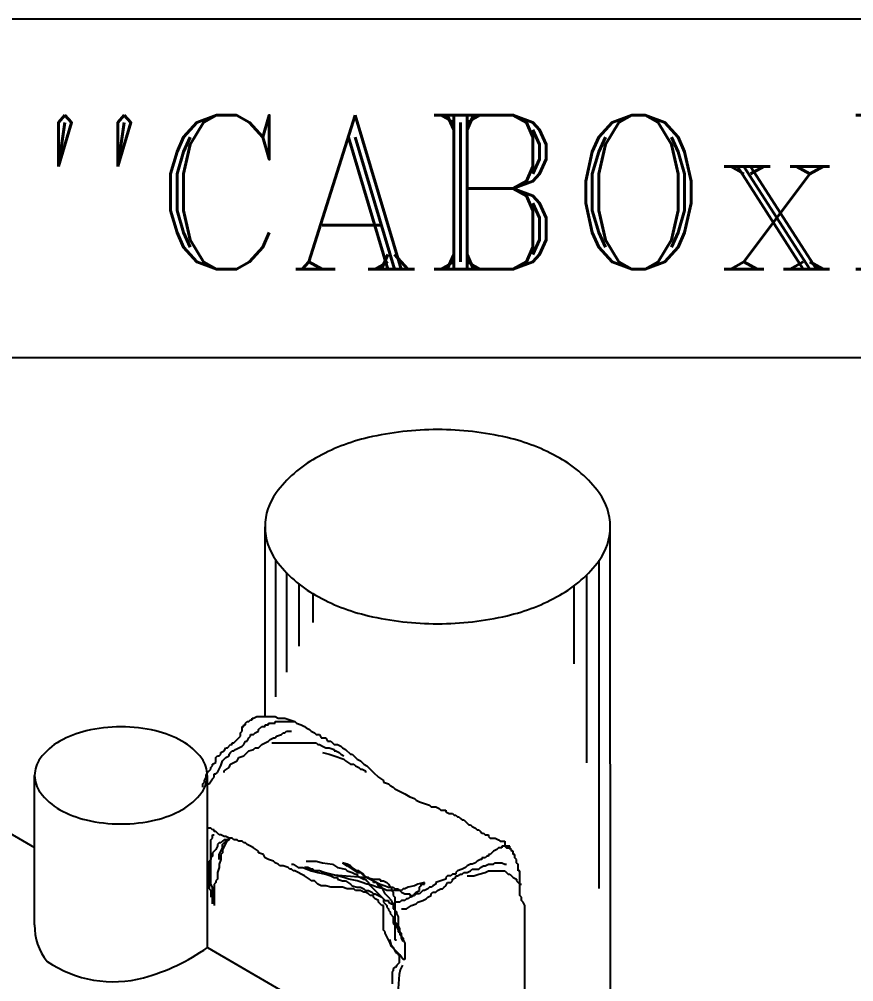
# Model space of a CAD drawing. Extents: x -800 to 12181, y -6101 to 2255.
# Drawn here: x 11442.4 to 11507.5, y 1045.5 to 1120.6 of the extents above; entities that cross this region are included whole.
import ezdxf

# ---------------------------------------------------------------- set-up
doc = ezdxf.new("R2010")
doc.units = 0
doc.header["$MEASUREMENT"] = 0
for name, color, linetype in [('15', 1, 'CONTINUOUS'), ('25', 2, 'CONTINUOUS'), ('30', 3, 'CONTINUOUS')]:
    doc.layers.add(name, color=color, linetype=linetype)
doc.styles.add('ROMANTICBOLD', font='ROMANT.SHX', dxfattribs={"height": 10})

msp = doc.modelspace()

# ---------------------------------------------------------------- linework, layer by layer
at = {"layer": '15'}
for p, q in [((11461.615, 1066.21, -8.914), (11461.615, 1081.013, -8.914)), ((11488.559, 1029.23, -8.914), (11488.538, 1081.318, -8.914)), ((11460.341, 1065.826, -8.914), (11460.469, 1065.954, -8.914)), ((11460.469, 1065.954, -8.914), (11460.597, 1065.954, -8.914)), ((11460.597, 1066.082, -8.914), (11460.725, 1066.082, -8.914)), ((11460.597, 1065.954, -8.914), (11460.597, 1066.082, -8.914)), ((11460.725, 1066.082, -8.914), (11460.982, 1066.21, -8.914)), ((11460.982, 1066.21, -8.914), (11462.391, 1066.21, -8.914)), ((11462.391, 1066.21, -8.914), (11462.648, 1066.082, -8.914)), ((11462.648, 1066.082, -8.914), (11463.16, 1066.082, -8.914)), ((11463.16, 1066.082, -8.914), (11463.545, 1065.954, -8.914)), ((11463.545, 1065.954, -8.914), (11463.929, 1065.826, -8.914)), ((11459.828, 1065.442, -8.914), (11459.956, 1065.442, -8.914)), ((11459.828, 1065.057, -8.914), (11459.828, 1065.442, -8.914)), ((11459.956, 1065.57, -8.914), (11460.084, 1065.57, -8.914)), ((11459.956, 1065.442, -8.914), (11459.956, 1065.57, -8.914)), ((11460.084, 1065.698, -8.914), (11460.213, 1065.826, -8.914)), ((11460.084, 1065.57, -8.914), (11460.084, 1065.698, -8.914)), ((11460.213, 1065.826, -8.914), (11460.341, 1065.826, -8.914)), ((11461.11, 1065.185, -8.914), (11461.366, 1065.442, -8.914)), ((11461.11, 1065.057, -8.914), (11461.11, 1065.185, -8.914)), ((11461.366, 1065.442, -8.914), (11461.622, 1065.442, -8.914)), ((11461.622, 1065.57, -8.914), (11461.879, 1065.57, -8.914)), ((11461.622, 1065.442, -8.914), (11461.622, 1065.57, -8.914)), ((11461.879, 1065.698, -8.914), (11462.391, 1065.698, -8.914)), ((11461.879, 1065.57, -8.914), (11461.879, 1065.698, -8.914)), ((11462.391, 1065.826, -8.914), (11463.929, 1065.826, -8.914)), ((11462.391, 1065.698, -8.914), (11462.391, 1065.826, -8.914)), ((11463.929, 1065.826, -8.914), (11464.057, 1065.698, -8.914)), ((11464.057, 1065.698, -8.914), (11464.442, 1065.57, -8.914)), ((11464.442, 1065.57, -8.914), (11464.698, 1065.442, -8.914)), ((11464.698, 1065.442, -8.914), (11464.826, 1065.313, -8.914)), ((11464.826, 1065.313, -8.914), (11465.083, 1065.185, -8.914)), ((11465.083, 1065.185, -8.914), (11465.211, 1065.057, -8.914)), ((11459.187, 1064.161, -8.914), (11459.444, 1064.417, -8.914)), ((11459.444, 1064.417, -8.914), (11459.572, 1064.545, -8.914)), ((11459.572, 1064.545, -8.914), (11459.7, 1064.673, -8.914)), ((11459.7, 1064.929, -8.914), (11459.828, 1065.057, -8.914)), ((11459.7, 1064.673, -8.914), (11459.7, 1064.929, -8.914)), ((11460.213, 1064.289, -8.914), (11460.341, 1064.545, -8.914)), ((11460.341, 1064.545, -8.914), (11460.469, 1064.673, -8.914)), ((11460.469, 1064.801, -8.914), (11460.725, 1064.801, -8.914)), ((11460.469, 1064.673, -8.914), (11460.469, 1064.801, -8.914)), ((11460.725, 1064.801, -8.914), (11460.853, 1064.929, -8.914)), ((11460.853, 1064.929, -8.914), (11461.11, 1065.057, -8.914)), ((11461.879, 1064.289, -8.914), (11462.007, 1064.417, -8.914)), ((11462.007, 1064.417, -8.914), (11462.263, 1064.545, -8.914)), ((11462.263, 1064.545, -8.914), (11462.391, 1064.545, -8.914)), ((11462.391, 1064.545, -8.914), (11462.52, 1064.673, -8.914)), ((11462.52, 1064.673, -8.914), (11462.904, 1064.801, -8.914)), ((11462.904, 1064.801, -8.914), (11463.032, 1064.929, -8.914)), ((11463.032, 1064.929, -8.914), (11463.16, 1064.929, -8.914)), ((11463.16, 1064.929, -8.914), (11463.288, 1065.057, -8.914)), ((11463.288, 1065.057, -8.914), (11463.673, 1065.057, -8.914)), ((11465.211, 1065.057, -8.914), (11465.467, 1064.929, -8.914)), ((11465.467, 1064.929, -8.914), (11465.595, 1064.801, -8.914)), ((11465.595, 1064.801, -8.914), (11465.852, 1064.801, -8.914)), ((11465.852, 1064.801, -8.914), (11465.98, 1064.545, -8.914)), ((11465.98, 1064.545, -8.914), (11466.364, 1064.545, -8.914)), ((11466.364, 1064.545, -8.914), (11466.492, 1064.289, -8.914)), ((11458.418, 1063.52, -8.914), (11458.547, 1063.776, -8.914)), ((11458.547, 1063.776, -8.914), (11458.675, 1063.776, -8.914)), ((11458.675, 1063.776, -8.914), (11458.931, 1064.033, -8.914)), ((11458.931, 1064.033, -8.914), (11459.059, 1064.033, -8.914)), ((11459.059, 1064.161, -8.914), (11459.187, 1064.161, -8.914)), ((11459.059, 1064.033, -8.914), (11459.059, 1064.161, -8.914)), ((11459.187, 1063.52, -8.914), (11459.316, 1063.648, -8.914)), ((11459.316, 1063.648, -8.914), (11459.572, 1063.776, -8.914)), ((11459.572, 1063.776, -8.914), (11459.828, 1063.904, -8.914)), ((11459.828, 1063.904, -8.914), (11459.956, 1064.033, -8.914)), ((11459.956, 1064.033, -8.914), (11460.084, 1064.289, -8.914)), ((11460.084, 1064.289, -8.914), (11460.213, 1064.289, -8.914)), ((11460.341, 1063.52, -8.914), (11460.725, 1063.648, -8.914)), ((11460.725, 1063.648, -8.914), (11460.853, 1063.776, -8.914)), ((11460.853, 1063.776, -8.914), (11461.11, 1063.776, -8.914)), ((11461.11, 1063.776, -8.914), (11461.238, 1063.904, -8.914)), ((11461.238, 1063.904, -8.914), (11461.366, 1064.033, -8.914)), ((11461.366, 1064.033, -8.914), (11461.622, 1064.161, -8.914)), ((11461.622, 1064.161, -8.914), (11461.879, 1064.289, -8.914)), ((11462.135, 1064.161, -8.914), (11465.595, 1064.161, -8.914)), ((11465.595, 1064.161, -8.914), (11465.724, 1064.033, -8.914)), ((11465.724, 1064.033, -8.914), (11465.852, 1064.033, -8.914)), ((11465.852, 1064.033, -8.914), (11466.108, 1063.904, -8.914)), ((11466.108, 1063.904, -8.914), (11466.364, 1063.776, -8.914)), ((11466.364, 1063.776, -8.914), (11466.621, 1063.776, -8.914)), ((11466.492, 1064.289, -8.914), (11466.749, 1064.289, -8.914)), ((11466.621, 1063.776, -8.914), (11467.005, 1063.648, -8.914)), ((11466.749, 1064.289, -8.914), (11467.005, 1064.033, -8.914)), ((11467.005, 1064.033, -8.914), (11467.261, 1064.033, -8.914)), ((11467.005, 1063.648, -8.914), (11467.005, 1063.52, -8.914)), ((11467.261, 1064.033, -8.914), (11467.518, 1063.904, -8.914)), ((11467.518, 1063.904, -8.914), (11467.646, 1063.776, -8.914)), ((11467.646, 1063.776, -8.914), (11467.902, 1063.648, -8.914)), ((11467.902, 1063.648, -8.914), (11468.287, 1063.264, -8.914)), ((11457.778, 1063.008, -8.914), (11457.906, 1063.136, -8.914)), ((11457.778, 1062.623, -8.914), (11457.778, 1063.008, -8.914)), ((11457.906, 1063.136, -8.914), (11458.034, 1063.136, -8.914)), ((11458.034, 1063.136, -8.914), (11458.162, 1063.264, -8.914)), ((11458.162, 1063.392, -8.914), (11458.418, 1063.52, -8.914)), ((11458.162, 1063.264, -8.914), (11458.162, 1063.392, -8.914)), ((11458.29, 1062.752, -8.914), (11458.547, 1063.008, -8.914)), ((11458.547, 1063.008, -8.914), (11458.803, 1063.136, -8.914)), ((11458.803, 1063.264, -8.914), (11458.931, 1063.392, -8.914)), ((11458.803, 1063.136, -8.914), (11458.803, 1063.264, -8.914)), ((11458.931, 1063.392, -8.914), (11459.059, 1063.52, -8.914)), ((11459.059, 1063.52, -8.914), (11459.187, 1063.52, -8.914)), ((11459.444, 1062.752, -8.914), (11459.572, 1063.008, -8.914)), ((11459.572, 1063.008, -8.914), (11459.956, 1063.136, -8.914)), ((11459.956, 1063.136, -8.914), (11460.084, 1063.264, -8.914)), ((11460.084, 1063.264, -8.914), (11460.341, 1063.52, -8.914)), ((11466.108, 1063.392, -8.914), (11466.621, 1063.264, -8.914)), ((11466.621, 1063.264, -8.914), (11467.005, 1063.136, -8.914)), ((11467.005, 1063.52, -8.914), (11467.133, 1063.52, -8.914)), ((11467.005, 1063.136, -8.914), (11467.774, 1062.88, -8.914)), ((11467.133, 1063.52, -8.914), (11467.39, 1063.392, -8.914)), ((11467.39, 1063.392, -8.914), (11467.518, 1063.264, -8.914)), ((11467.518, 1063.264, -8.914), (11467.774, 1063.136, -8.914)), ((11467.774, 1062.88, -8.914), (11467.902, 1062.752, -8.914)), ((11468.287, 1063.264, -8.914), (11468.415, 1063.264, -8.914)), ((11468.415, 1063.264, -8.914), (11468.671, 1063.008, -8.914)), ((11468.671, 1063.008, -8.914), (11468.799, 1062.88, -8.914)), ((11468.799, 1062.88, -8.914), (11469.056, 1062.752, -8.914)), ((11457.265, 1061.983, -8.914), (11457.393, 1062.111, -8.914)), ((11457.393, 1062.239, -8.914), (11457.521, 1062.367, -8.914)), ((11457.393, 1062.111, -8.914), (11457.393, 1062.239, -8.914)), ((11457.521, 1062.495, -8.914), (11457.778, 1062.623, -8.914)), ((11457.521, 1062.367, -8.914), (11457.521, 1062.495, -8.914)), ((11457.906, 1061.855, -8.914), (11458.034, 1062.111, -8.914)), ((11458.034, 1062.111, -8.914), (11458.162, 1062.367, -8.914)), ((11458.162, 1062.367, -8.914), (11458.29, 1062.752, -8.914)), ((11458.418, 1061.983, -8.914), (11458.803, 1062.239, -8.914)), ((11458.803, 1062.239, -8.914), (11458.931, 1062.495, -8.914)), ((11458.931, 1062.495, -8.914), (11459.444, 1062.752, -8.914)), ((11467.902, 1062.752, -8.914), (11468.287, 1062.495, -8.914)), ((11468.287, 1062.495, -8.914), (11468.543, 1062.495, -8.914)), ((11468.543, 1062.495, -8.914), (11468.671, 1062.367, -8.914)), ((11468.671, 1062.367, -8.914), (11468.927, 1062.239, -8.914)), ((11468.927, 1062.239, -8.914), (11469.056, 1062.111, -8.914)), ((11469.056, 1062.752, -8.914), (11469.312, 1062.495, -8.914)), ((11469.056, 1062.111, -8.914), (11469.184, 1062.111, -8.914)), ((11469.184, 1062.111, -8.914), (11469.44, 1061.983, -8.914)), ((11469.312, 1062.495, -8.914), (11469.568, 1062.367, -8.914)), ((11469.568, 1062.367, -8.914), (11469.953, 1061.983, -8.914)), ((11443.64, 1049.972, -8.914), (11443.64, 1061.616, -8.914)), ((11456.88, 1061.214, -8.914), (11457.009, 1061.471, -8.914)), ((11457.009, 1061.599, -8.914), (11457.137, 1061.855, -8.914)), ((11457.009, 1061.471, -8.914), (11457.009, 1061.599, -8.914)), ((11457.112, 1048.186, -8.914), (11457.112, 1061.612, -8.914)), ((11457.137, 1061.855, -8.914), (11457.265, 1061.983, -8.914)), ((11457.265, 1060.958, -8.914), (11457.521, 1061.343, -8.914)), ((11457.521, 1061.343, -8.914), (11457.649, 1061.471, -8.914)), ((11457.649, 1061.727, -8.914), (11457.778, 1061.727, -8.914)), ((11457.649, 1061.471, -8.914), (11457.649, 1061.727, -8.914)), ((11457.778, 1061.727, -8.914), (11457.906, 1061.855, -8.914)), ((11458.418, 1061.855, -8.914), (11458.418, 1061.983, -8.914)), ((11469.44, 1061.983, -8.914), (11469.44, 1061.855, -8.914)), ((11469.953, 1061.983, -8.914), (11470.081, 1061.855, -8.914)), ((11470.081, 1061.855, -8.914), (11470.465, 1061.471, -8.914)), ((11470.465, 1061.471, -8.914), (11470.85, 1061.214, -8.914)), ((11456.752, 1060.958, -8.914), (11456.88, 1061.086, -8.914)), ((11456.752, 1060.702, -8.914), (11456.752, 1060.958, -8.914)), ((11456.88, 1061.086, -8.914), (11456.88, 1061.214, -8.914)), ((11457.137, 1060.958, -8.914), (11457.265, 1060.958, -8.914)), ((11470.85, 1061.214, -8.914), (11470.85, 1061.086, -8.914)), ((11470.85, 1061.086, -8.914), (11471.234, 1060.958, -8.914)), ((11471.234, 1060.958, -8.914), (11471.363, 1060.83, -8.914)), ((11471.363, 1060.83, -8.914), (11471.619, 1060.702, -8.914)), ((11471.619, 1060.702, -8.914), (11471.747, 1060.574, -8.914)), ((11471.747, 1060.574, -8.914), (11472.003, 1060.446, -8.914)), ((11472.003, 1060.446, -8.914), (11472.26, 1060.318, -8.914)), ((11472.26, 1060.318, -8.914), (11472.516, 1060.19, -8.914)), ((11472.516, 1060.19, -8.914), (11472.9, 1059.933, -8.914)), ((11472.9, 1059.933, -8.914), (11473.285, 1059.805, -8.914)), ((11473.285, 1059.805, -8.914), (11473.413, 1059.677, -8.914)), ((11473.413, 1059.677, -8.914), (11473.669, 1059.549, -8.914)), ((11473.669, 1059.549, -8.914), (11474.054, 1059.421, -8.914)), ((11474.054, 1059.421, -8.914), (11474.438, 1059.293, -8.914)), ((11474.438, 1059.293, -8.914), (11474.567, 1059.165, -8.914)), ((11474.567, 1059.165, -8.914), (11474.951, 1059.165, -8.914)), ((11474.951, 1059.165, -8.914), (11475.207, 1059.037, -8.914)), ((11438.549, 1058.926, -8.914), (11443.64, 1055.981, -8.914)), ((11475.207, 1059.037, -8.914), (11475.335, 1058.909, -8.914)), ((11475.335, 1058.909, -8.914), (11475.72, 1058.909, -8.914)), ((11475.72, 1058.909, -8.914), (11475.72, 1058.781, -8.914)), ((11475.72, 1058.781, -8.914), (11475.976, 1058.653, -8.914)), ((11475.976, 1058.653, -8.914), (11476.233, 1058.653, -8.914)), ((11476.233, 1058.653, -8.914), (11476.361, 1058.524, -8.914)), ((11476.361, 1058.524, -8.914), (11476.489, 1058.524, -8.914)), ((11476.489, 1058.524, -8.914), (11476.617, 1058.396, -8.914)), ((11476.617, 1058.396, -8.914), (11476.745, 1058.396, -8.914)), ((11476.745, 1058.396, -8.914), (11476.873, 1058.268, -8.914)), ((11457.137, 1057.5, -8.914), (11457.137, 1057.628, -8.914)), ((11476.873, 1058.268, -8.914), (11477.002, 1058.14, -8.914)), ((11477.002, 1058.14, -8.914), (11477.13, 1058.14, -8.914)), ((11477.13, 1058.14, -8.914), (11477.514, 1057.756, -8.914)), ((11477.514, 1057.756, -8.914), (11477.642, 1057.756, -8.914)), ((11477.642, 1057.756, -8.914), (11477.771, 1057.628, -8.914)), ((11477.771, 1057.628, -8.914), (11478.027, 1057.5, -8.914)), ((11457.393, 1057.5, -8.914), (11457.137, 1057.5, -8.914)), ((11457.521, 1057.372, -8.914), (11457.393, 1057.5, -8.914)), ((11457.649, 1057.372, -8.914), (11457.521, 1057.372, -8.914)), ((11457.521, 1056.987, -8.914), (11457.649, 1056.987, -8.914)), ((11457.521, 1056.731, -8.914), (11457.521, 1056.987, -8.914)), ((11457.649, 1057.243, -8.914), (11457.649, 1057.372, -8.914)), ((11457.778, 1057.243, -8.914), (11457.649, 1057.243, -8.914)), ((11458.034, 1056.987, -8.914), (11457.778, 1057.243, -8.914)), ((11458.162, 1056.987, -8.914), (11458.034, 1056.987, -8.914)), ((11458.418, 1056.859, -8.914), (11458.162, 1056.987, -8.914)), ((11458.547, 1056.859, -8.914), (11458.418, 1056.859, -8.914)), ((11458.803, 1056.731, -8.914), (11458.547, 1056.859, -8.914)), ((11478.027, 1057.5, -8.914), (11478.155, 1057.372, -8.914)), ((11478.155, 1057.372, -8.914), (11478.283, 1057.372, -8.914)), ((11478.283, 1057.372, -8.914), (11478.411, 1057.243, -8.914)), ((11478.411, 1057.243, -8.914), (11478.539, 1057.115, -8.914)), ((11478.539, 1057.115, -8.914), (11478.668, 1057.115, -8.914)), ((11478.668, 1057.115, -8.914), (11478.796, 1056.987, -8.914)), ((11478.796, 1056.987, -8.914), (11479.052, 1056.987, -8.914)), ((11479.052, 1056.987, -8.914), (11479.052, 1056.859, -8.914)), ((11479.052, 1056.859, -8.914), (11479.18, 1056.731, -8.914)), ((11457.393, 1056.603, -8.914), (11457.521, 1056.731, -8.914)), ((11457.393, 1053.144, -8.914), (11457.393, 1056.603, -8.914)), ((11457.906, 1056.091, -8.914), (11457.778, 1055.834, -8.914)), ((11458.034, 1056.347, -8.914), (11457.906, 1056.219, -8.914)), ((11457.906, 1056.219, -8.914), (11457.906, 1056.091, -8.914)), ((11458.162, 1056.347, -8.914), (11458.034, 1056.347, -8.914)), ((11458.29, 1056.475, -8.914), (11458.162, 1056.347, -8.914)), ((11458.675, 1056.603, -8.914), (11458.29, 1055.834, -8.914)), ((11458.418, 1056.603, -8.914), (11458.29, 1056.475, -8.914)), ((11458.29, 1056.219, -8.914), (11458.547, 1056.475, -8.914)), ((11458.29, 1055.963, -8.914), (11458.29, 1056.219, -8.914)), ((11458.675, 1056.603, -8.914), (11458.418, 1056.603, -8.914)), ((11458.547, 1056.475, -8.914), (11458.803, 1056.603, -8.914)), ((11458.803, 1056.731, -8.914), (11458.675, 1056.603, -8.914)), ((11458.803, 1056.731, -8.914), (11458.675, 1056.603, -8.914)), ((11458.931, 1056.731, -8.914), (11458.803, 1056.731, -8.914)), ((11458.803, 1056.731, -8.914), (11458.931, 1056.731, -8.914)), ((11458.803, 1056.603, -8.914), (11458.803, 1056.731, -8.914)), ((11459.059, 1056.731, -8.914), (11458.803, 1056.731, -8.914)), ((11459.187, 1056.603, -8.914), (11459.059, 1056.731, -8.914)), ((11459.444, 1056.603, -8.914), (11459.187, 1056.603, -8.914)), ((11459.572, 1056.475, -8.914), (11459.444, 1056.603, -8.914)), ((11459.828, 1056.475, -8.914), (11459.572, 1056.475, -8.914)), ((11459.956, 1056.347, -8.914), (11459.828, 1056.475, -8.914)), ((11460.084, 1056.347, -8.914), (11459.956, 1056.347, -8.914)), ((11460.213, 1056.219, -8.914), (11460.084, 1056.347, -8.914)), ((11460.469, 1056.091, -8.914), (11460.213, 1056.219, -8.914)), ((11460.725, 1055.963, -8.914), (11460.469, 1056.091, -8.914)), ((11479.18, 1056.731, -8.914), (11479.565, 1056.731, -8.914)), ((11479.565, 1056.731, -8.914), (11479.821, 1056.603, -8.914)), ((11479.821, 1056.603, -8.914), (11479.949, 1056.475, -8.914)), ((11479.949, 1056.475, -8.914), (11480.334, 1056.475, -8.914)), ((11480.077, 1056.091, -8.914), (11480.077, 1055.963, -8.914)), ((11480.718, 1056.091, -8.914), (11480.077, 1056.091, -8.914)), ((11480.334, 1056.475, -8.914), (11480.334, 1056.091, -8.914)), ((11480.334, 1056.091, -8.914), (11480.462, 1055.963, -8.914)), ((11480.718, 1055.963, -8.914), (11480.718, 1056.091, -8.914)), ((11457.521, 1055.322, -8.914), (11457.393, 1055.194, -8.914)), ((11457.778, 1055.834, -8.914), (11457.521, 1055.578, -8.914)), ((11457.521, 1055.578, -8.914), (11457.521, 1055.322, -8.914)), ((11458.034, 1055.45, -8.914), (11458.162, 1055.706, -8.914)), ((11458.034, 1055.066, -8.914), (11458.034, 1055.45, -8.914)), ((11458.162, 1055.706, -8.914), (11458.29, 1055.963, -8.914)), ((11458.29, 1055.578, -8.914), (11458.162, 1055.45, -8.914)), ((11458.162, 1055.45, -8.914), (11458.162, 1055.066, -8.914)), ((11458.29, 1055.834, -8.914), (11458.29, 1055.578, -8.914)), ((11461.11, 1055.706, -8.914), (11460.725, 1055.963, -8.914)), ((11461.11, 1055.578, -8.914), (11461.11, 1055.706, -8.914)), ((11461.494, 1055.45, -8.914), (11461.11, 1055.578, -8.914)), ((11461.622, 1055.194, -8.914), (11461.494, 1055.45, -8.914)), ((11478.924, 1055.322, -8.914), (11478.796, 1055.194, -8.914)), ((11479.052, 1055.322, -8.914), (11478.924, 1055.322, -8.914)), ((11479.052, 1055.45, -8.914), (11479.052, 1055.322, -8.914)), ((11479.18, 1055.45, -8.914), (11479.052, 1055.45, -8.914)), ((11479.308, 1055.578, -8.914), (11479.18, 1055.45, -8.914)), ((11479.437, 1055.706, -8.914), (11479.308, 1055.578, -8.914)), ((11479.693, 1055.834, -8.914), (11479.437, 1055.706, -8.914)), ((11479.821, 1055.963, -8.914), (11479.693, 1055.834, -8.914)), ((11480.077, 1055.963, -8.914), (11479.821, 1055.963, -8.914)), ((11480.462, 1055.963, -8.914), (11480.718, 1055.963, -8.914)), ((11480.718, 1055.963, -8.914), (11480.718, 1055.834, -8.914)), ((11480.846, 1055.834, -8.914), (11480.718, 1055.963, -8.914)), ((11480.846, 1055.706, -8.914), (11480.846, 1055.834, -8.914)), ((11480.975, 1055.706, -8.914), (11480.846, 1055.706, -8.914)), ((11480.975, 1055.45, -8.914), (11480.975, 1055.706, -8.914)), ((11481.103, 1055.45, -8.914), (11480.975, 1055.45, -8.914)), ((11481.103, 1055.194, -8.914), (11481.103, 1055.45, -8.914)), ((11457.393, 1055.066, -8.914), (11457.265, 1054.938, -8.914)), ((11457.265, 1054.938, -8.914), (11457.265, 1052.76, -8.914)), ((11457.393, 1055.194, -8.914), (11457.393, 1055.066, -8.914)), ((11458.162, 1055.066, -8.914), (11458.034, 1054.682, -8.914)), ((11458.034, 1054.682, -8.914), (11458.034, 1054.425, -8.914)), ((11461.879, 1055.066, -8.914), (11461.622, 1055.194, -8.914)), ((11462.263, 1054.938, -8.914), (11461.879, 1055.066, -8.914)), ((11462.391, 1054.81, -8.914), (11462.263, 1054.938, -8.914)), ((11462.648, 1054.682, -8.914), (11462.391, 1054.81, -8.914)), ((11462.776, 1054.554, -8.914), (11462.648, 1054.682, -8.914)), ((11463.673, 1054.682, -8.914), (11463.801, 1054.682, -8.914)), ((11463.801, 1054.682, -8.914), (11464.186, 1054.425, -8.914)), ((11464.826, 1054.938, -8.914), (11465.595, 1054.938, -8.914)), ((11465.595, 1054.938, -8.914), (11466.108, 1054.81, -8.914)), ((11466.108, 1054.81, -8.914), (11466.877, 1054.682, -8.914)), ((11466.877, 1054.682, -8.914), (11467.261, 1054.425, -8.914)), ((11467.646, 1054.81, -8.914), (11468.03, 1054.554, -8.914)), ((11468.03, 1054.682, -8.914), (11467.646, 1054.81, -8.914)), ((11468.287, 1054.554, -8.914), (11468.03, 1054.682, -8.914)), ((11477.642, 1054.682, -8.914), (11477.386, 1054.554, -8.914)), ((11477.771, 1054.682, -8.914), (11477.642, 1054.682, -8.914)), ((11478.027, 1054.81, -8.914), (11477.771, 1054.682, -8.914)), ((11478.155, 1054.938, -8.914), (11478.027, 1054.81, -8.914)), ((11478.411, 1055.066, -8.914), (11478.155, 1054.938, -8.914)), ((11478.539, 1055.066, -8.914), (11478.411, 1055.066, -8.914)), ((11478.539, 1055.194, -8.914), (11478.539, 1055.066, -8.914)), ((11478.796, 1055.194, -8.914), (11478.539, 1055.194, -8.914)), ((11478.796, 1054.554, -8.914), (11479.052, 1054.682, -8.914)), ((11479.052, 1054.682, -8.914), (11479.437, 1054.682, -8.914)), ((11479.437, 1054.682, -8.914), (11479.565, 1054.81, -8.914)), ((11479.565, 1054.81, -8.914), (11480.077, 1054.81, -8.914)), ((11480.077, 1054.81, -8.914), (11480.334, 1054.682, -8.914)), ((11480.334, 1054.682, -8.914), (11480.462, 1054.682, -8.914)), ((11481.231, 1055.066, -8.914), (11481.103, 1055.194, -8.914)), ((11481.231, 1054.81, -8.914), (11481.231, 1055.066, -8.914)), ((11481.359, 1054.682, -8.914), (11481.231, 1054.81, -8.914)), ((11481.359, 1054.169, -8.914), (11481.359, 1054.682, -8.914)), ((11458.034, 1054.425, -8.914), (11457.906, 1054.041, -8.914)), ((11457.906, 1054.041, -8.914), (11457.906, 1053.529, -8.914)), ((11463.032, 1054.554, -8.914), (11462.776, 1054.554, -8.914)), ((11463.417, 1054.425, -8.914), (11463.032, 1054.554, -8.914)), ((11463.545, 1054.297, -8.914), (11463.417, 1054.425, -8.914)), ((11463.673, 1054.297, -8.914), (11463.545, 1054.297, -8.914)), ((11463.801, 1054.169, -8.914), (11463.673, 1054.297, -8.914)), ((11463.929, 1054.169, -8.914), (11463.801, 1054.169, -8.914)), ((11464.186, 1054.041, -8.914), (11463.929, 1054.169, -8.914)), ((11464.186, 1054.425, -8.914), (11464.57, 1054.425, -8.914)), ((11464.442, 1053.913, -8.914), (11464.186, 1054.041, -8.914)), ((11464.698, 1053.785, -8.914), (11464.442, 1053.913, -8.914)), ((11464.57, 1054.425, -8.914), (11465.211, 1054.169, -8.914)), ((11464.698, 1054.425, -8.914), (11464.955, 1054.297, -8.914)), ((11464.955, 1054.425, -8.914), (11464.698, 1054.425, -8.914)), ((11465.211, 1054.297, -8.914), (11464.955, 1054.425, -8.914)), ((11464.955, 1054.297, -8.914), (11465.211, 1054.297, -8.914)), ((11465.211, 1054.297, -8.914), (11465.724, 1054.041, -8.914)), ((11465.339, 1054.297, -8.914), (11465.211, 1054.297, -8.914)), ((11465.211, 1054.169, -8.914), (11465.724, 1054.041, -8.914)), ((11465.467, 1054.169, -8.914), (11465.339, 1054.297, -8.914)), ((11465.852, 1054.169, -8.914), (11465.467, 1054.169, -8.914)), ((11465.724, 1054.041, -8.914), (11466.364, 1053.913, -8.914)), ((11465.724, 1054.041, -8.914), (11466.364, 1053.913, -8.914)), ((11466.236, 1054.041, -8.914), (11465.852, 1054.169, -8.914)), ((11467.261, 1053.785, -8.914), (11466.236, 1054.041, -8.914)), ((11466.364, 1053.913, -8.914), (11469.568, 1053.657, -8.914)), ((11466.364, 1053.913, -8.914), (11466.749, 1053.785, -8.914)), ((11467.261, 1054.425, -8.914), (11467.902, 1054.297, -8.914)), ((11467.902, 1054.297, -8.914), (11468.03, 1054.169, -8.914)), ((11468.03, 1054.554, -8.914), (11468.415, 1054.297, -8.914)), ((11468.03, 1054.169, -8.914), (11468.415, 1054.041, -8.914)), ((11468.415, 1054.425, -8.914), (11468.287, 1054.554, -8.914)), ((11468.799, 1054.169, -8.914), (11468.415, 1054.425, -8.914)), ((11468.415, 1054.297, -8.914), (11468.799, 1054.041, -8.914)), ((11468.415, 1054.041, -8.914), (11468.671, 1053.913, -8.914)), ((11468.671, 1053.913, -8.914), (11468.799, 1053.913, -8.914)), ((11468.927, 1054.169, -8.914), (11468.799, 1054.169, -8.914)), ((11468.799, 1054.041, -8.914), (11469.056, 1054.041, -8.914)), ((11468.799, 1053.913, -8.914), (11468.799, 1053.785, -8.914)), ((11469.312, 1053.913, -8.914), (11468.927, 1054.169, -8.914)), ((11469.056, 1054.041, -8.914), (11469.312, 1053.785, -8.914)), ((11469.312, 1053.785, -8.914), (11469.312, 1053.913, -8.914)), ((11476.233, 1053.913, -8.914), (11476.104, 1053.785, -8.914)), ((11476.489, 1053.913, -8.914), (11476.233, 1053.913, -8.914)), ((11476.617, 1054.169, -8.914), (11476.489, 1054.041, -8.914)), ((11476.489, 1054.041, -8.914), (11476.489, 1053.913, -8.914)), ((11477.002, 1054.297, -8.914), (11476.617, 1054.169, -8.914)), ((11476.617, 1053.785, -8.914), (11476.873, 1053.913, -8.914)), ((11476.873, 1053.913, -8.914), (11477.002, 1053.913, -8.914)), ((11477.258, 1054.425, -8.914), (11477.002, 1054.297, -8.914)), ((11477.002, 1053.913, -8.914), (11477.13, 1054.041, -8.914)), ((11477.13, 1054.041, -8.914), (11477.386, 1054.041, -8.914)), ((11477.386, 1054.554, -8.914), (11477.258, 1054.425, -8.914)), ((11477.386, 1054.041, -8.914), (11477.642, 1054.169, -8.914)), ((11477.642, 1054.169, -8.914), (11477.771, 1054.297, -8.914)), ((11477.771, 1054.297, -8.914), (11478.283, 1054.297, -8.914)), ((11477.899, 1053.785, -8.914), (11478.283, 1053.913, -8.914)), ((11478.283, 1054.297, -8.914), (11478.411, 1054.425, -8.914)), ((11478.283, 1053.913, -8.914), (11478.796, 1054.041, -8.914)), ((11478.411, 1054.425, -8.914), (11478.668, 1054.554, -8.914)), ((11478.668, 1054.554, -8.914), (11478.796, 1054.554, -8.914)), ((11478.796, 1054.041, -8.914), (11479.052, 1054.169, -8.914)), ((11479.052, 1054.169, -8.914), (11480.334, 1054.169, -8.914)), ((11480.334, 1054.169, -8.914), (11480.462, 1054.041, -8.914)), ((11480.462, 1054.041, -8.914), (11480.59, 1053.913, -8.914)), ((11480.59, 1053.913, -8.914), (11480.718, 1053.913, -8.914)), ((11480.718, 1053.913, -8.914), (11480.975, 1053.657, -8.914)), ((11481.487, 1054.169, -8.914), (11481.359, 1054.169, -8.914)), ((11481.487, 1052.248, -8.914), (11481.487, 1054.169, -8.914)), ((11457.521, 1052.888, -8.914), (11457.393, 1053.144, -8.914)), ((11457.778, 1053.273, -8.914), (11457.649, 1053.144, -8.914)), ((11457.649, 1053.144, -8.914), (11457.649, 1051.479, -8.914)), ((11457.906, 1053.529, -8.914), (11457.778, 1053.401, -8.914)), ((11457.778, 1053.401, -8.914), (11457.778, 1053.273, -8.914)), ((11465.083, 1053.529, -8.914), (11464.698, 1053.785, -8.914)), ((11465.211, 1053.401, -8.914), (11465.083, 1053.529, -8.914)), ((11465.467, 1053.401, -8.914), (11465.211, 1053.401, -8.914)), ((11465.595, 1053.273, -8.914), (11465.467, 1053.401, -8.914)), ((11465.724, 1053.144, -8.914), (11465.595, 1053.273, -8.914)), ((11465.98, 1053.016, -8.914), (11465.724, 1053.144, -8.914)), ((11466.749, 1053.785, -8.914), (11467.005, 1053.657, -8.914)), ((11467.005, 1053.657, -8.914), (11467.261, 1053.657, -8.914)), ((11467.774, 1053.657, -8.914), (11467.261, 1053.785, -8.914)), ((11467.261, 1053.657, -8.914), (11467.261, 1053.529, -8.914)), ((11467.261, 1053.529, -8.914), (11467.646, 1053.401, -8.914)), ((11467.646, 1053.401, -8.914), (11467.902, 1053.401, -8.914)), ((11468.159, 1053.529, -8.914), (11467.774, 1053.657, -8.914)), ((11467.902, 1053.401, -8.914), (11468.287, 1053.144, -8.914)), ((11468.799, 1053.401, -8.914), (11468.159, 1053.529, -8.914)), ((11468.287, 1053.144, -8.914), (11468.415, 1053.016, -8.914)), ((11468.799, 1053.785, -8.914), (11469.056, 1053.657, -8.914)), ((11469.184, 1053.273, -8.914), (11468.799, 1053.401, -8.914)), ((11469.056, 1053.657, -8.914), (11469.312, 1053.529, -8.914)), ((11469.568, 1053.144, -8.914), (11469.184, 1053.273, -8.914)), ((11469.312, 1053.785, -8.914), (11469.825, 1053.529, -8.914)), ((11469.568, 1053.657, -8.914), (11469.312, 1053.785, -8.914)), ((11469.312, 1053.529, -8.914), (11469.44, 1053.529, -8.914)), ((11469.44, 1053.529, -8.914), (11469.568, 1053.401, -8.914)), ((11469.568, 1053.657, -8.914), (11470.081, 1053.529, -8.914)), ((11469.696, 1053.657, -8.914), (11469.568, 1053.657, -8.914)), ((11469.568, 1053.401, -8.914), (11469.696, 1053.273, -8.914)), ((11469.696, 1053.144, -8.914), (11469.568, 1053.144, -8.914)), ((11469.825, 1053.529, -8.914), (11469.696, 1053.657, -8.914)), ((11469.696, 1053.273, -8.914), (11469.696, 1053.144, -8.914)), ((11470.081, 1053.016, -8.914), (11469.696, 1053.144, -8.914)), ((11469.696, 1053.144, -8.914), (11469.953, 1052.888, -8.914)), ((11469.825, 1053.529, -8.914), (11470.081, 1053.401, -8.914)), ((11470.081, 1053.401, -8.914), (11469.825, 1053.529, -8.914)), ((11470.081, 1053.529, -8.914), (11470.594, 1053.529, -8.914)), ((11470.081, 1053.401, -8.914), (11470.337, 1053.273, -8.914)), ((11470.081, 1053.273, -8.914), (11470.081, 1053.401, -8.914)), ((11470.337, 1053.273, -8.914), (11470.081, 1053.273, -8.914)), ((11470.337, 1053.273, -8.914), (11470.594, 1053.144, -8.914)), ((11470.465, 1053.016, -8.914), (11470.337, 1053.273, -8.914)), ((11470.594, 1053.529, -8.914), (11470.594, 1053.401, -8.914)), ((11470.594, 1053.401, -8.914), (11470.85, 1053.401, -8.914)), ((11470.594, 1053.144, -8.914), (11470.978, 1053.016, -8.914)), ((11470.85, 1053.401, -8.914), (11471.106, 1053.273, -8.914)), ((11471.106, 1053.273, -8.914), (11471.234, 1053.144, -8.914)), ((11471.234, 1053.144, -8.914), (11471.363, 1052.888, -8.914)), ((11473.541, 1053.144, -8.914), (11473.285, 1053.016, -8.914)), ((11474.054, 1053.273, -8.914), (11473.541, 1053.144, -8.914)), ((11473.798, 1053.144, -8.914), (11474.054, 1053.144, -8.914)), ((11473.798, 1053.016, -8.914), (11473.798, 1053.144, -8.914)), ((11474.054, 1053.144, -8.914), (11474.054, 1053.273, -8.914)), ((11474.951, 1053.144, -8.914), (11474.695, 1053.016, -8.914)), ((11475.335, 1053.401, -8.914), (11474.951, 1053.273, -8.914)), ((11474.951, 1053.273, -8.914), (11474.951, 1053.144, -8.914)), ((11475.72, 1053.529, -8.914), (11475.335, 1053.401, -8.914)), ((11475.848, 1053.785, -8.914), (11475.72, 1053.657, -8.914)), ((11475.72, 1053.657, -8.914), (11475.72, 1053.529, -8.914)), ((11475.72, 1053.016, -8.914), (11475.848, 1053.273, -8.914)), ((11476.104, 1053.785, -8.914), (11475.848, 1053.785, -8.914)), ((11475.848, 1053.273, -8.914), (11476.104, 1053.273, -8.914)), ((11476.104, 1053.273, -8.914), (11476.233, 1053.401, -8.914)), ((11476.233, 1053.529, -8.914), (11476.489, 1053.657, -8.914)), ((11476.233, 1053.401, -8.914), (11476.233, 1053.529, -8.914)), ((11476.489, 1053.785, -8.914), (11476.617, 1053.785, -8.914)), ((11476.489, 1053.657, -8.914), (11476.489, 1053.785, -8.914)), ((11477.386, 1053.785, -8.914), (11477.899, 1053.785, -8.914)), ((11480.975, 1053.657, -8.914), (11481.231, 1053.529, -8.914)), ((11481.231, 1053.529, -8.914), (11481.231, 1053.401, -8.914)), ((11481.231, 1053.401, -8.914), (11481.359, 1053.273, -8.914)), ((11481.359, 1053.273, -8.914), (11481.487, 1053.144, -8.914)), ((11481.487, 1053.144, -8.914), (11481.615, 1053.144, -8.914)), ((11457.265, 1052.76, -8.914), (11457.393, 1052.632, -8.914)), ((11457.393, 1052.632, -8.914), (11457.393, 1052.12, -8.914)), ((11457.521, 1051.607, -8.914), (11457.521, 1052.888, -8.914)), ((11466.364, 1053.016, -8.914), (11465.98, 1053.016, -8.914)), ((11466.749, 1052.888, -8.914), (11466.364, 1053.016, -8.914)), ((11467.646, 1052.888, -8.914), (11466.749, 1052.888, -8.914)), ((11468.03, 1052.76, -8.914), (11467.646, 1052.888, -8.914)), ((11468.543, 1052.76, -8.914), (11468.03, 1052.76, -8.914)), ((11468.415, 1053.016, -8.914), (11468.799, 1052.888, -8.914)), ((11468.671, 1052.632, -8.914), (11468.543, 1052.76, -8.914)), ((11469.056, 1052.632, -8.914), (11468.671, 1052.632, -8.914)), ((11468.799, 1052.888, -8.914), (11469.056, 1052.888, -8.914)), ((11469.056, 1052.888, -8.914), (11469.312, 1052.76, -8.914)), ((11469.312, 1052.504, -8.914), (11469.056, 1052.632, -8.914)), ((11469.312, 1052.76, -8.914), (11469.44, 1052.632, -8.914)), ((11469.44, 1052.504, -8.914), (11469.312, 1052.504, -8.914)), ((11469.44, 1052.632, -8.914), (11469.696, 1052.632, -8.914)), ((11469.696, 1052.376, -8.914), (11469.44, 1052.504, -8.914)), ((11469.696, 1052.632, -8.914), (11469.953, 1052.504, -8.914)), ((11469.825, 1052.248, -8.914), (11469.696, 1052.376, -8.914)), ((11469.953, 1052.888, -8.914), (11470.081, 1052.76, -8.914)), ((11469.953, 1052.504, -8.914), (11470.081, 1052.376, -8.914)), ((11470.337, 1052.888, -8.914), (11470.081, 1053.016, -8.914)), ((11470.081, 1052.76, -8.914), (11470.594, 1052.248, -8.914)), ((11470.081, 1052.376, -8.914), (11470.209, 1052.376, -8.914)), ((11470.209, 1052.376, -8.914), (11470.465, 1052.248, -8.914)), ((11470.85, 1052.76, -8.914), (11470.337, 1052.888, -8.914)), ((11470.722, 1052.888, -8.914), (11470.465, 1053.016, -8.914)), ((11470.978, 1052.376, -8.914), (11470.722, 1052.888, -8.914)), ((11471.106, 1052.632, -8.914), (11470.85, 1052.76, -8.914)), ((11470.978, 1053.016, -8.914), (11471.234, 1052.888, -8.914)), ((11471.234, 1052.12, -8.914), (11470.978, 1052.376, -8.914)), ((11472.26, 1052.632, -8.914), (11471.106, 1052.632, -8.914)), ((11471.234, 1052.888, -8.914), (11471.619, 1052.888, -8.914)), ((11471.363, 1052.888, -8.914), (11471.491, 1052.888, -8.914)), ((11471.491, 1052.888, -8.914), (11471.491, 1052.632, -8.914)), ((11471.491, 1052.632, -8.914), (11471.619, 1052.504, -8.914)), ((11471.619, 1052.888, -8.914), (11471.747, 1052.76, -8.914)), ((11471.619, 1052.504, -8.914), (11471.619, 1052.248, -8.914)), ((11471.747, 1052.76, -8.914), (11472.003, 1052.76, -8.914)), ((11472.003, 1052.76, -8.914), (11472.131, 1052.632, -8.914)), ((11472.131, 1052.632, -8.914), (11472.26, 1052.504, -8.914)), ((11472.388, 1052.76, -8.914), (11472.26, 1052.632, -8.914)), ((11472.26, 1052.504, -8.914), (11472.516, 1052.376, -8.914)), ((11472.516, 1052.76, -8.914), (11472.388, 1052.76, -8.914)), ((11472.772, 1052.888, -8.914), (11472.516, 1052.76, -8.914)), ((11472.516, 1052.376, -8.914), (11472.9, 1052.376, -8.914)), ((11473.285, 1053.016, -8.914), (11472.772, 1052.888, -8.914)), ((11472.9, 1052.376, -8.914), (11472.9, 1052.248, -8.914)), ((11473.285, 1052.376, -8.914), (11473.413, 1052.504, -8.914)), ((11473.285, 1052.248, -8.914), (11473.285, 1052.376, -8.914)), ((11473.413, 1052.376, -8.914), (11473.285, 1052.248, -8.914)), ((11473.413, 1052.504, -8.914), (11473.669, 1052.632, -8.914)), ((11473.669, 1052.376, -8.914), (11473.413, 1052.376, -8.914)), ((11473.669, 1052.888, -8.914), (11473.798, 1053.016, -8.914)), ((11473.669, 1052.632, -8.914), (11473.669, 1052.888, -8.914)), ((11473.926, 1052.632, -8.914), (11473.669, 1052.376, -8.914)), ((11474.054, 1052.632, -8.914), (11473.926, 1052.632, -8.914)), ((11474.31, 1052.76, -8.914), (11474.054, 1052.632, -8.914)), ((11474.438, 1052.888, -8.914), (11474.31, 1052.76, -8.914)), ((11474.567, 1052.888, -8.914), (11474.438, 1052.888, -8.914)), ((11474.695, 1053.016, -8.914), (11474.567, 1052.888, -8.914)), ((11474.567, 1052.376, -8.914), (11474.695, 1052.504, -8.914)), ((11474.567, 1052.248, -8.914), (11474.567, 1052.376, -8.914)), ((11474.695, 1052.504, -8.914), (11474.951, 1052.504, -8.914)), ((11474.951, 1052.504, -8.914), (11475.079, 1052.632, -8.914)), ((11475.079, 1052.632, -8.914), (11475.335, 1052.76, -8.914)), ((11475.335, 1052.76, -8.914), (11475.464, 1052.76, -8.914)), ((11475.464, 1052.76, -8.914), (11475.592, 1052.888, -8.914)), ((11475.592, 1052.888, -8.914), (11475.72, 1053.016, -8.914)), ((11470.081, 1052.248, -8.914), (11469.825, 1052.248, -8.914)), ((11470.081, 1052.12, -8.914), (11470.081, 1052.248, -8.914)), ((11470.209, 1051.992, -8.914), (11470.081, 1052.12, -8.914)), ((11470.465, 1051.864, -8.914), (11470.209, 1051.992, -8.914)), ((11470.465, 1052.248, -8.914), (11470.722, 1052.12, -8.914)), ((11470.465, 1051.735, -8.914), (11470.465, 1051.864, -8.914)), ((11470.594, 1051.607, -8.914), (11470.465, 1051.735, -8.914)), ((11470.594, 1052.248, -8.914), (11470.722, 1052.12, -8.914)), ((11470.722, 1051.479, -8.914), (11470.594, 1051.607, -8.914)), ((11470.722, 1052.12, -8.914), (11470.978, 1051.864, -8.914)), ((11470.722, 1052.12, -8.914), (11470.85, 1051.992, -8.914)), ((11470.85, 1051.992, -8.914), (11470.85, 1051.735, -8.914)), ((11470.85, 1051.735, -8.914), (11471.106, 1051.479, -8.914)), ((11470.978, 1051.864, -8.914), (11471.234, 1051.864, -8.914)), ((11471.491, 1051.864, -8.914), (11471.234, 1052.12, -8.914)), ((11471.234, 1051.864, -8.914), (11471.234, 1051.735, -8.914)), ((11471.234, 1051.735, -8.914), (11471.491, 1051.607, -8.914)), ((11471.619, 1051.607, -8.914), (11471.491, 1051.864, -8.914)), ((11471.491, 1051.607, -8.914), (11471.619, 1051.607, -8.914)), ((11471.619, 1052.248, -8.914), (11471.747, 1052.12, -8.914)), ((11471.619, 1051.607, -8.914), (11471.619, 1051.223, -8.914)), ((11471.747, 1051.607, -8.914), (11471.619, 1051.607, -8.914)), ((11471.747, 1052.12, -8.914), (11471.747, 1050.07, -8.914)), ((11471.747, 1051.735, -8.914), (11471.747, 1051.607, -8.914)), ((11472.131, 1051.735, -8.914), (11471.747, 1051.735, -8.914)), ((11472.26, 1051.864, -8.914), (11472.131, 1051.735, -8.914)), ((11472.516, 1051.864, -8.914), (11472.26, 1051.864, -8.914)), ((11472.644, 1051.992, -8.914), (11472.516, 1051.864, -8.914)), ((11472.772, 1051.992, -8.914), (11472.644, 1051.992, -8.914)), ((11472.9, 1052.12, -8.914), (11472.772, 1051.992, -8.914)), ((11472.9, 1052.248, -8.914), (11473.285, 1052.248, -8.914)), ((11473.029, 1052.12, -8.914), (11472.9, 1052.12, -8.914)), ((11473.157, 1052.248, -8.914), (11473.029, 1052.12, -8.914)), ((11473.029, 1051.479, -8.914), (11473.413, 1051.607, -8.914)), ((11473.285, 1052.248, -8.914), (11473.157, 1052.248, -8.914)), ((11473.413, 1051.607, -8.914), (11473.541, 1051.735, -8.914)), ((11473.541, 1051.735, -8.914), (11473.926, 1051.864, -8.914)), ((11473.926, 1051.864, -8.914), (11474.182, 1051.992, -8.914)), ((11474.182, 1051.992, -8.914), (11474.31, 1052.12, -8.914)), ((11474.31, 1052.12, -8.914), (11474.567, 1052.248, -8.914)), ((11481.615, 1052.12, -8.914), (11481.487, 1052.248, -8.914)), ((11481.615, 1051.864, -8.914), (11481.615, 1052.12, -8.914)), ((11481.743, 1051.735, -8.914), (11481.615, 1051.864, -8.914)), ((11481.872, 1051.479, -8.914), (11481.743, 1051.735, -8.914)), ((11470.85, 1051.479, -8.914), (11470.722, 1051.479, -8.914)), ((11470.85, 1049.558, -8.914), (11470.85, 1051.479, -8.914)), ((11471.106, 1051.479, -8.914), (11471.106, 1051.351, -8.914)), ((11471.106, 1051.351, -8.914), (11471.234, 1051.223, -8.914)), ((11471.234, 1051.223, -8.914), (11471.234, 1051.095, -8.914)), ((11471.234, 1051.095, -8.914), (11471.363, 1050.967, -8.914)), ((11471.363, 1050.967, -8.914), (11471.363, 1050.839, -8.914)), ((11471.363, 1050.839, -8.914), (11471.619, 1050.583, -8.914)), ((11471.619, 1051.223, -8.914), (11471.747, 1051.223, -8.914)), ((11471.747, 1051.223, -8.914), (11471.747, 1051.095, -8.914)), ((11471.747, 1051.095, -8.914), (11471.875, 1050.967, -8.914)), ((11471.875, 1050.967, -8.914), (11471.875, 1050.839, -8.914)), ((11471.875, 1050.839, -8.914), (11472.003, 1050.583, -8.914)), ((11472.26, 1051.223, -8.914), (11472.644, 1051.223, -8.914)), ((11472.644, 1051.223, -8.914), (11473.029, 1051.479, -8.914)), ((11481.872, 1041.488, -8.914), (11481.872, 1051.479, -8.914)), ((11471.619, 1050.583, -8.914), (11471.619, 1050.07, -8.914)), ((11471.619, 1050.07, -8.914), (11471.747, 1049.942, -8.914)), ((11472.003, 1049.942, -8.914), (11471.747, 1050.198, -8.914)), ((11471.747, 1050.07, -8.914), (11471.875, 1049.942, -8.914)), ((11472.003, 1050.583, -8.914), (11472.003, 1049.43, -8.914)), ((11470.978, 1049.43, -8.914), (11470.85, 1049.558, -8.914)), ((11470.978, 1049.302, -8.914), (11470.978, 1049.43, -8.914)), ((11471.747, 1049.942, -8.914), (11471.747, 1048.789, -8.914)), ((11471.875, 1049.942, -8.914), (11471.875, 1049.814, -8.914)), ((11471.875, 1049.814, -8.914), (11472.003, 1049.558, -8.914)), ((11472.131, 1049.686, -8.914), (11472.003, 1049.942, -8.914)), ((11472.003, 1049.558, -8.914), (11472.131, 1049.43, -8.914)), ((11472.003, 1049.43, -8.914), (11472.131, 1049.302, -8.914)), ((11472.131, 1049.302, -8.914), (11472.131, 1049.686, -8.914)), ((11472.131, 1049.43, -8.914), (11472.26, 1049.045, -8.914)), ((11471.106, 1049.045, -8.914), (11470.978, 1049.302, -8.914)), ((11471.234, 1048.789, -8.914), (11471.106, 1049.045, -8.914)), ((11471.363, 1048.533, -8.914), (11471.234, 1048.789, -8.914)), ((11471.337, 1048.829, -8.914), (11471.337, 1048.738, -8.914)), ((11471.337, 1048.738, -8.914), (11471.428, 1048.464, -8.914)), ((11471.747, 1048.789, -8.914), (11471.875, 1048.789, -8.914)), ((11472.26, 1049.302, -8.914), (11472.131, 1049.302, -8.914)), ((11472.131, 1049.302, -8.914), (11472.131, 1049.174, -8.914)), ((11472.131, 1049.174, -8.914), (11472.26, 1049.045, -8.914)), ((11472.26, 1048.917, -8.914), (11472.26, 1049.302, -8.914)), ((11472.26, 1049.045, -8.914), (11472.388, 1048.917, -8.914)), ((11472.26, 1049.045, -8.914), (11472.26, 1048.917, -8.914)), ((11472.388, 1048.661, -8.914), (11472.26, 1048.917, -8.914)), ((11472.26, 1048.917, -8.914), (11472.388, 1048.789, -8.914)), ((11472.388, 1048.917, -8.914), (11472.388, 1048.661, -8.914)), ((11472.388, 1048.789, -8.914), (11472.516, 1048.533, -8.914)), ((11457.112, 1048.186, -8.914), (11474.633, 1038.049, -8.914)), ((11471.491, 1048.277, -8.914), (11471.363, 1048.533, -8.914)), ((11471.428, 1048.464, -8.914), (11471.611, 1048.19, -8.914)), ((11471.875, 1047.893, -8.914), (11471.491, 1048.277, -8.914)), ((11471.611, 1048.19, -8.914), (11471.793, 1047.825, -8.914)), ((11471.793, 1047.825, -8.914), (11471.976, 1047.734, -8.914)), ((11472.131, 1047.636, -8.914), (11471.875, 1047.893, -8.914)), ((11472.516, 1048.533, -8.914), (11472.516, 1047.252, -8.914)), ((11471.976, 1047.734, -8.914), (11471.976, 1047.643, -8.914)), ((11471.976, 1047.643, -8.914), (11472.067, 1047.643, -8.914)), ((11472.067, 1047.643, -8.914), (11472.067, 1047.004, -8.914)), ((11472.388, 1047.252, -8.914), (11472.131, 1047.636, -8.914)), ((11472.516, 1047.252, -8.914), (11472.388, 1047.252, -8.914)), ((11471.611, 1046.366, -8.914), (11471.52, 1046.274, -8.914)), ((11471.702, 1046.639, -8.914), (11471.611, 1046.548, -8.914)), ((11471.611, 1046.548, -8.914), (11471.611, 1046.366, -8.914)), ((11471.793, 1046.639, -8.914), (11471.702, 1046.639, -8.914)), ((11471.885, 1046.822, -8.914), (11471.793, 1046.639, -8.914)), ((11472.067, 1047.004, -8.914), (11471.885, 1046.822, -8.914)), ((11472.158, 1046.457, -8.914), (11472.067, 1046.092, -8.914)), ((11472.341, 1046.822, -8.914), (11472.158, 1046.457, -8.914)), ((11471.52, 1046.274, -8.914), (11471.52, 1045.362, -8.914)), ((11472.067, 1046.092, -8.914), (11471.976, 1044.632, -8.914))]:
    msp.add_line(p, q, dxfattribs=at)
at = {"layer": '15', "color": 1}
for p, q in [((11462.418, 1078.469, -8.914), (11462.418, 1067.739, -8.914)), ((11487.692, 1052.801, -8.914), (11487.692, 1078.395, -8.914)), ((11463.285, 1077.427, -8.914), (11463.285, 1069.674, -8.914)), ((11486.717, 1062.598, -8.914), (11486.717, 1077.262, -8.914)), ((11464.26, 1076.537, -8.914), (11464.26, 1071.685, -8.914)), ((11485.742, 1070.304, -8.914), (11485.742, 1076.411, -8.914)), ((11465.343, 1075.788, -8.914), (11465.343, 1073.542, -8.914))]:
    msp.add_line(p, q, dxfattribs=at)
at = {"layer": '15', "elevation": -8.914}
for points in [[(11461.615, 1081.013, 0.16015), (11462.479, 1078.384, 0.106305), (11465.559, 1075.662, 0.070936), (11469.666, 1074.068, 0.057235), (11475.082, 1073.446, 0.057235), (11480.497, 1074.068, 0.070936), (11484.604, 1075.662, 0.106305), (11487.684, 1078.384, 0.16015), (11488.548, 1081.013, 0.16015), (11487.684, 1083.642, 0.106305), (11484.604, 1086.364, 0.070936), (11480.497, 1087.959, 0.057235), (11475.082, 1088.581, 0.057235), (11469.666, 1087.959, 0.070936), (11465.559, 1086.364, 0.106305), (11462.479, 1083.642, 0.16015)], [(11443.64, 1061.616, 0.16015), (11444.072, 1060.301, 0.106305), (11445.612, 1058.94, 0.070936), (11447.666, 1058.143, 0.057235), (11450.373, 1057.832, 0.057235), (11453.081, 1058.143, 0.070936), (11455.134, 1058.94, 0.106305), (11456.675, 1060.301, 0.16015), (11457.107, 1061.616, 0.16015), (11456.675, 1062.93, 0.106305), (11455.134, 1064.291, 0.070936), (11453.081, 1065.089, 0.057235), (11450.373, 1065.4, 0.057235), (11447.666, 1065.089, 0.070936), (11445.612, 1064.291, 0.106305), (11444.072, 1062.93, 0.16015)]]:
    msp.add_lwpolyline(points, format="xyb", close=True, dxfattribs=at)
at = {"layer": '15'}
for centre, radius, start, end in [((11448.004, 1049.866, -8.914), 4.365, 178.6023, 219.11155), ((11448.064, 1060.928, -8.914), 15.628, 285.11873, 305.37779), ((11449.759, 1054.652, -8.914), 9.127, 235.70453, 285.11873)]:
    msp.add_arc(centre, radius, start, end, dxfattribs=at)
at = {"layer": '25', "color": 2}
for p, q in [((12180.956, 1120.583, -8.914), (11256.956, 1120.583, -8.914)), ((12180.956, 1094.183, -8.914), (11256.956, 1094.183, -8.914))]:
    msp.add_line(p, q, dxfattribs=at)

# ---------------------------------------------------------------- texts
at = {"layer": '30', "style": 'ROMANTICBOLD'}
msp.add_text('MOLDE PARA SOLDA "CABOxHASTE" (-) INSTALACAO DO CABO NA HORIZONTAL', height=12, dxfattribs=at).set_placement((11267.033, 1101.093, -8.914))

doc.saveas('drawing.dxf')
